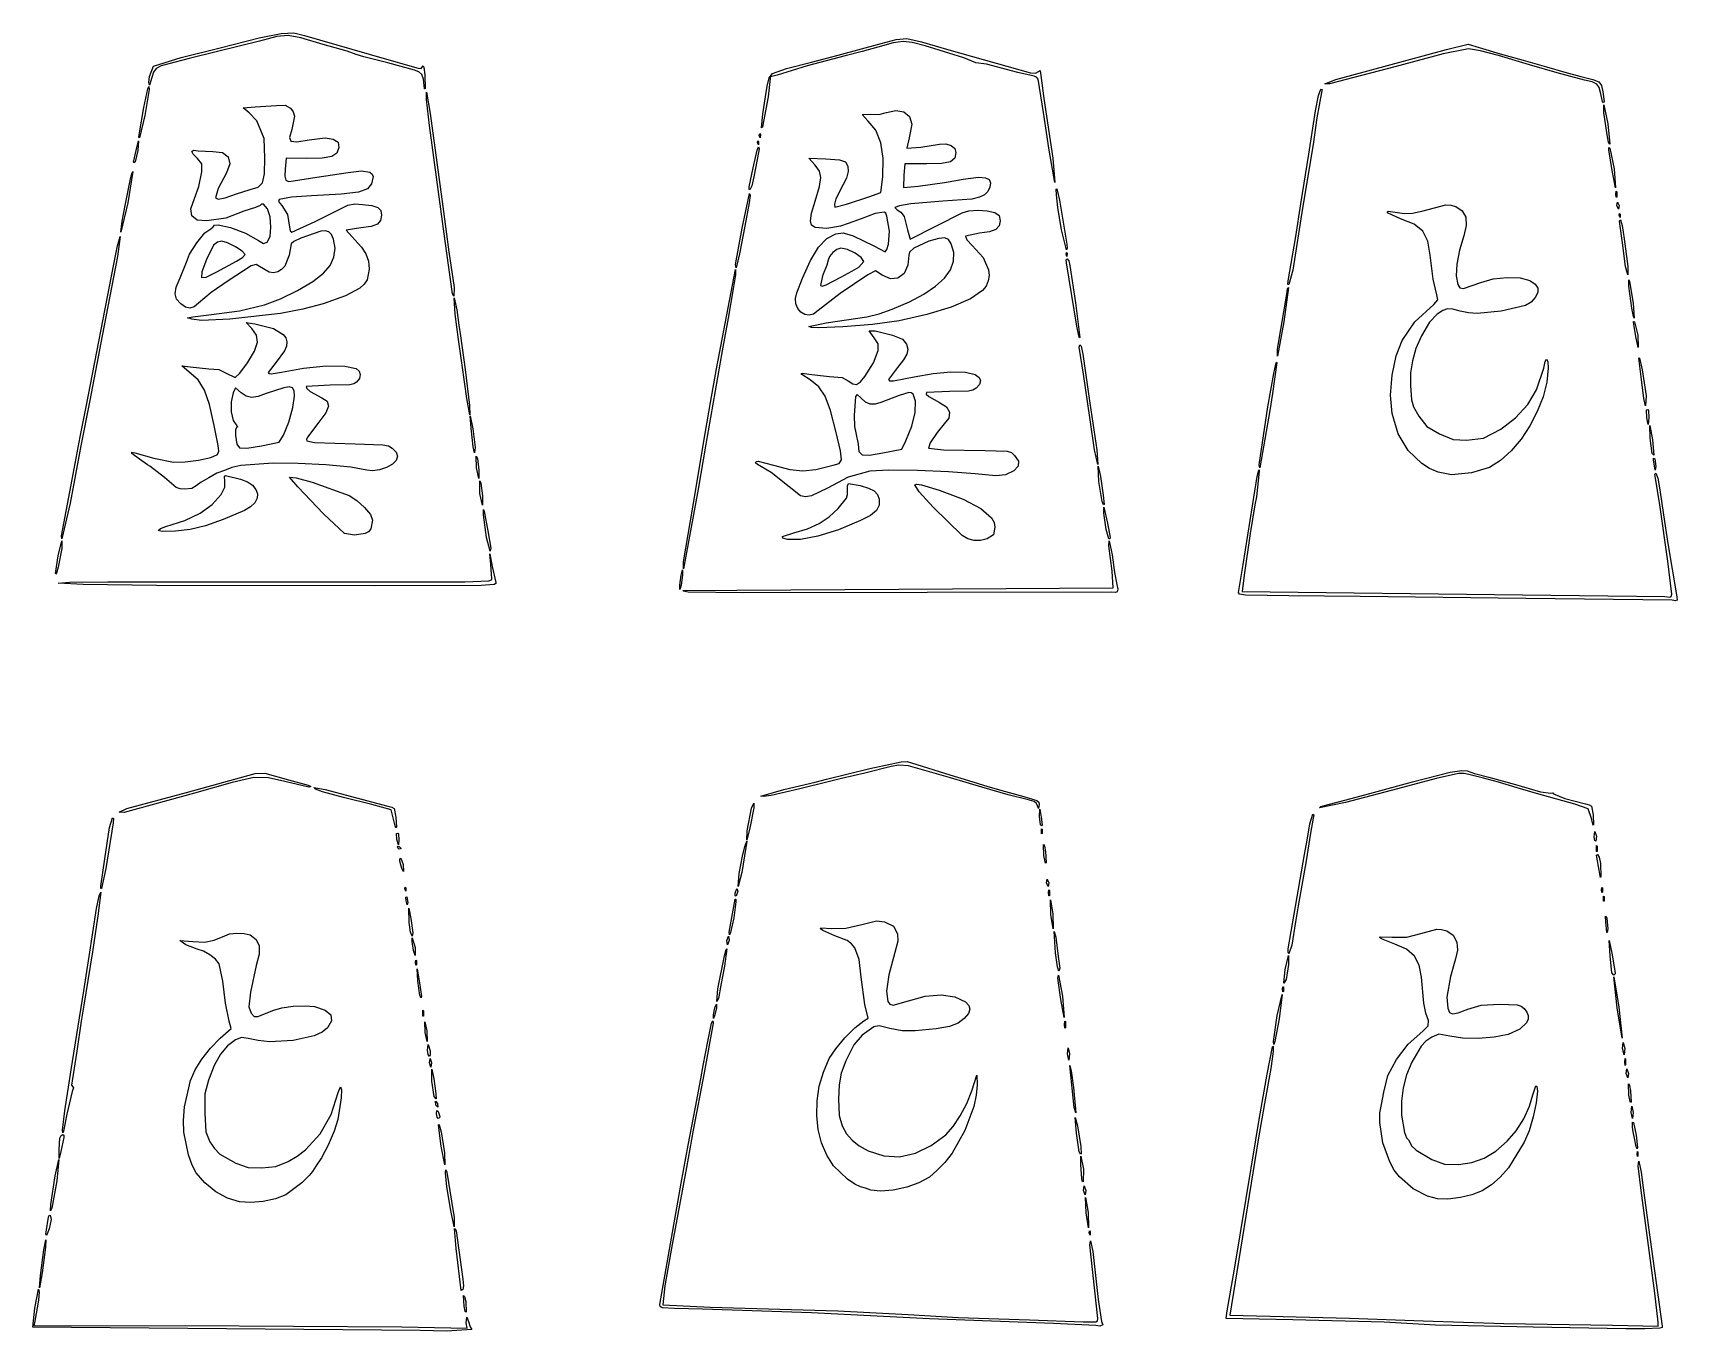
# Model space of a CAD drawing. Extents: x 42 to 612, y 45 to 848.
# Drawn here: x 41.6 to 287, y 45.3 to 239 of the extents above; entities that cross this region are included whole.
import ezdxf

# ---------------------------------------------------------------- set-up
doc = ezdxf.new("R2010")
doc.units = 0
doc.layers.get('0').update_dxf_attribs({"linetype": 'CONTINUOUS'})

msp = doc.modelspace()

# ---------------------------------------------------------------- linework, layer by layer
at = {"color": 7}
for points in [[(100.033389, 231.162463), (99.934795, 232.13269), (99.675778, 232.811479), (99.22737, 233.244311), (98.560599, 233.476721), (94.594249, 234.568074), (91.020781, 235.479167), (89.881017, 235.785131), (88.509351, 236.302285), (84.93125, 237.325667), (81.612415, 238.295021), (79.709486, 238.658612), (78.041722, 238.476367), (75.42838, 237.808267), (69.188542, 236.270668), (64.955208, 235.20355), (61.9125, 234.415939), (60.786806, 234.102645), (60.051582, 233.705215), (59.619539, 233.15258), (59.403382, 232.373726), (59.02003, 231.245833), (58.924087, 231.633739), (59.049203, 232.516865), (59.611839, 234.085659), (63.775828, 235.354177), (69.585417, 236.798432), (75.37809, 238.272505), (78.684337, 238.965317), (80.583048, 239.034823), (82.153125, 238.639059), (94.059375, 235.203841), (99.128477, 233.752813), (99.598051, 233.724344), (99.810962, 234.065551), (99.87044, 234.115504), (99.950111, 233.891138), (100.128364, 232.787111), (100.194369, 230.670444), (100.089293, 230.670338), (100.033389, 231.162463)], [(275.885143, 228.780843), (275.570236, 230.124794), (275.375, 230.896689), (275.00707, 231.390428), (274.322249, 231.718564), (273.176391, 231.993678), (269.08125, 233.089873), (264.980208, 234.290447), (260.35, 235.648235), (257.664479, 236.349011), (255.852083, 236.645212), (252.112314, 235.920148), (244.871875, 233.960644), (235.148438, 231.406197), (234.420833, 231.454669), (236.074479, 232.093532), (246.194792, 234.815459), (252.588974, 236.5316), (255.808157, 237.352443), (257.483766, 236.840474), (260.614583, 235.932477), (264.054167, 234.959393), (267.49375, 233.969798), (270.271875, 233.171709), (272.653125, 232.530227), (274.408159, 232.086468), (275.320046, 231.706738), (275.71364, 231.16069), (275.913771, 230.217954), (276.09374, 228.791876), (276.038072, 228.612726), (275.885143, 228.780843)], [(57.520742, 224.102083), (58.208825, 227.905125), (58.786702, 230.680551), (58.946002, 231.017339), (58.992016, 230.562335), (58.335648, 226.688068), (57.539184, 223.360694), (57.451014, 223.502299), (57.520742, 224.102083)], [(65.352083, 196.302365), (64.690625, 196.495723), (65.484375, 196.661008), (68.2625, 196.987292), (72.484676, 197.562946), (76.216634, 198.442818), (78.585512, 199.361795), (81.107844, 200.596765), (83.385665, 201.934445), (85.021018, 203.161556), (85.969906, 204.302228), (86.546402, 205.577228), (86.731356, 206.92073), (86.505624, 208.26685), (86.195453, 208.936749), (85.784828, 209.346244), (85.258325, 209.504677), (84.600521, 209.421413), (81.597513, 208.384378), (80.566043, 207.891777), (80.16875, 207.551814), (79.886106, 205.876869), (79.218986, 204.230684), (78.734796, 203.69821), (78.172059, 203.367852), (77.547176, 203.245799), (76.876558, 203.338351), (75.463728, 204.192188), (74.953093, 204.465396), (74.203555, 204.286194), (70.776042, 202.005115), (68.248406, 200.281593), (66.328134, 198.711423), (65.683564, 198.15265), (65.044696, 197.944819), (64.390212, 198.086848), (63.6988, 198.57765), (63.065808, 199.306762), (62.843929, 200.068868), (63.028997, 201.062669), (63.616848, 202.486895), (64.558333, 204.802925), (65.019566, 206.02157), (66.090271, 207.695932), (67.300951, 209.176699), (68.182112, 209.814583), (68.527083, 210.079167), (68.733606, 210.317477), (69.295581, 210.36325), (71.140352, 209.981006), (73.3703, 209.139922), (75.294334, 208.047484), (76.056916, 207.605365), (76.616838, 207.812084), (77.01548, 208.643458), (77.159866, 210.05837), (77.045256, 211.58798), (76.66691, 212.763391), (76.029391, 213.473083), (75.766335, 213.479433), (75.538542, 213.254167), (74.868545, 212.989583), (73.098223, 212.421708), (70.44227, 211.401237), (67.593242, 210.98084), (66.168278, 211.089081), (65.37111, 211.708021), (65.224607, 212.796279), (65.751633, 214.3125), (66.4141, 216.132092), (66.846937, 218.321176), (66.842862, 219.473859), (66.172958, 220.28314), (65.545285, 220.929332), (65.358454, 221.347586), (65.611105, 221.525544), (66.301874, 221.450879), (68.484687, 221.343432), (69.9204, 221.193148), (70.789866, 220.529864), (71.015847, 219.474759), (70.521105, 218.148958), (69.278653, 215.811576), (68.897564, 214.418122), (69.263808, 214.223917), (70.339744, 214.434526), (72.009275, 215.003512), (74.068157, 215.64346), (75.267476, 216.021497), (75.90804, 216.669964), (76.176479, 217.993833), (76.259428, 220.398049), (76.128753, 223.255443), (75.048531, 225.928873), (73.888158, 227.119497), (73.028262, 227.833873), (74.810924, 228.008101), (78.006369, 228.205956), (79.285986, 228.256597), (80.056889, 227.787174), (80.489356, 227.244778), (80.664532, 226.606074), (80.271562, 224.617968), (79.945995, 223.432979), (80.12136, 222.866664), (81.0163, 222.787078), (82.849447, 223.062297), (85.259153, 223.386835), (86.461891, 223.161701), (87.183087, 222.708232), (87.263573, 221.927552), (86.98683, 221.097158), (86.227878, 220.591168), (84.80021, 220.345397), (82.517313, 220.295788), (79.441934, 220.325844), (79.295588, 218.711912), (79.245378, 217.628338), (79.388081, 217.042206), (79.79247, 216.856548), (80.527321, 216.974314), (84.005195, 217.487791), (88.681018, 218.200579), (90.662585, 218.448202), (91.910098, 218.240848), (92.254874, 217.96838), (92.411688, 217.584338), (92.155494, 216.484544), (91.545061, 215.739848), (90.228124, 215.272276), (87.638858, 214.970413), (83.211445, 214.722763), (80.201622, 214.500222), (78.36209, 214.157798), (78.284644, 213.886441), (78.788858, 213.270544), (79.636176, 211.916486), (79.904153, 210.046226), (80.001726, 209.490919), (80.265558, 209.285549), (83.771288, 210.909059), (88.638996, 213.316132), (89.652306, 213.516951), (90.79538, 213.436729), (92.229361, 213.25967), (93.105375, 212.97773), (93.543168, 212.523784), (93.662487, 211.830788), (93.528309, 211.012881), (93.045605, 210.473158), (92.094132, 210.138301), (90.553633, 209.934969), (88.37082, 209.567515), (89.66077, 208.152418), (90.669229, 207.065589), (91.333434, 206.035407), (91.698715, 204.96956), (91.810403, 203.77576), (91.498163, 202.194557), (91.06372, 201.531987), (90.404495, 200.925298), (88.293993, 199.791426), (84.931237, 198.616358), (81.910854, 197.809485), (78.589172, 197.159086), (71.040612, 196.327607), (66.78776, 196.100435), (65.352083, 196.302471)], [(104.241052, 200.091146), (103.168895, 207.9625), (100.805126, 225.230187), (100.368005, 229.081277), (100.37454, 230.16374), (100.926606, 226.98874), (102.797491, 213.121875), (103.717468, 206.375), (104.481625, 201.017188), (104.474296, 199.760417), (104.24105, 200.091146)], [(276.541733, 223.8375), (276.058021, 227.146697), (276.065694, 228.304566), (276.642063, 225.437091), (276.942365, 222.42608), (276.781128, 222.713471), (276.541759, 223.8375)], [(157.427083, 195.228448), (160.006771, 195.772802), (166.089616, 196.642884), (167.904988, 197.119743), (169.8625, 197.824222), (172.430427, 198.910945), (174.590295, 200.046722), (176.33669, 201.225573), (177.664197, 202.441519), (178.5674, 203.68858), (179.040885, 204.960776), (179.079237, 206.252128), (178.677038, 207.556656), (178.275083, 208.193534), (177.725126, 208.456874), (176.820632, 208.372075), (175.35507, 207.964458), (173.112586, 206.890329), (172.472242, 206.31195), (172.368377, 205.858242), (172.215199, 204.386841), (171.635417, 203.119329), (170.734307, 202.416516), (169.608016, 202.31645), (168.352687, 202.857259), (167.354194, 203.534857), (166.249279, 202.904408), (162.087716, 200.131336), (158.79653, 197.577604), (158.146623, 197.073838), (157.470083, 196.894503), (156.816893, 196.997161), (156.237027, 197.339268), (155.780465, 197.878356), (155.497189, 198.571935), (155.437173, 199.377485), (155.650401, 200.252542), (156.501079, 202.40625), (157.66447, 205.075393), (158.849751, 207.038099), (160.097351, 208.348792), (161.447697, 209.061844), (162.53854, 209.199586), (164.035277, 208.758631), (167.124324, 207.265826), (168.794343, 206.375), (169.068292, 206.704221), (169.307312, 207.507073), (169.444273, 209.424852), (169.075391, 211.704343), (168.900782, 212.121882), (168.669338, 212.292486), (167.351424, 212.103203), (165.232292, 211.283259), (163.317746, 210.580817), (162.16, 210.201034), (160.121624, 209.832205), (158.367415, 209.97799), (157.831353, 210.337215), (157.651593, 210.990048), (157.827758, 212.121485), (158.359478, 213.916551), (159.013694, 216.09013), (159.231796, 217.469932), (159.0138, 218.418304), (158.359724, 219.297462), (157.44027, 220.315181), (159.989152, 220.239034), (162.021528, 220.090444), (162.91828, 219.782628), (163.257918, 219.161783), (163.295237, 218.330859), (163.038361, 217.356664), (162.495423, 216.306003), (161.475412, 214.262864), (161.245553, 213.451308), (161.286965, 213.010274), (163.065733, 213.469776), (166.392389, 214.579941), (168.187367, 215.194991), (168.490929, 217.557032), (168.531418, 220.288723), (168.162444, 222.646372), (167.408077, 224.538963), (166.29239, 225.875347), (165.364605, 226.83888), (166.637351, 226.887114), (167.87245, 226.85502), (169.019821, 227.156089), (170.431529, 227.467451), (171.612041, 227.244698), (172.447307, 226.540351), (172.823272, 225.406823), (172.377298, 223.380485), (172.0508, 221.825608), (174.151428, 221.976553), (176.946055, 222.436584), (177.885024, 222.45537), (178.66233, 222.226558), (179.191864, 221.793752), (179.387513, 221.200557), (179.214037, 220.326241), (178.561214, 219.799138), (177.230458, 219.540561), (175.023174, 219.471849), (171.773839, 219.471849), (171.601143, 217.784892), (171.545171, 215.981201), (173.738765, 216.170986), (177.667722, 216.696105), (180.4441, 217.201115), (182.746674, 217.478001), (183.781692, 217.39053), (184.358743, 217.156744), (184.538694, 216.653639), (184.454625, 216.018216), (184.146748, 215.38102), (183.655274, 214.872623), (182.899976, 214.494533), (181.75709, 214.232411), (177.403138, 213.917848), (172.635079, 213.522851), (170.979081, 213.244748), (170.247971, 212.971089), (170.628752, 212.601413), (171.180567, 212.256238), (171.635359, 211.624042), (172.170037, 209.658691), (172.557223, 208.227057), (180.313555, 212.168925), (181.30987, 212.4592), (182.659994, 212.56371), (184.054448, 212.480102), (185.183746, 212.205993), (185.849728, 211.764827), (186.002097, 210.979173), (185.854097, 210.221036), (185.347867, 209.698087), (184.390072, 209.355108), (182.887371, 209.13688), (180.79234, 208.674705), (181.023091, 208.16279), (181.817902, 207.320409), (183.419803, 205.497298), (184.225324, 203.689691), (184.321641, 202.82617), (184.209499, 202.007867), (183.885779, 201.248619), (183.34736, 200.562184), (181.533483, 199.338433), (178.665936, 198.113624), (175.032472, 196.991658), (170.920847, 196.076358), (166.913523, 195.521077), (162.486038, 195.141691), (158.902519, 195.017681), (157.822289, 195.076233), (157.427097, 195.228422)], [(150.039639, 223.727248), (150.092653, 224.001912), (150.19949, 223.887109), (150.178614, 223.379982), (150.039649, 223.727248)], [(56.632044, 219.749688), (57.028998, 221.45625), (57.414742, 222.911458), (57.289401, 221.476517), (56.892449, 219.769955), (56.70133, 219.647161), (56.632044, 219.749582)], [(148.542057, 216.071715), (149.124313, 218.915985), (149.707767, 221.540493), (149.919261, 222.017061), (150.009228, 221.720833), (149.773468, 220.397917), (149.22187, 217.553646), (148.924439, 216.1989), (148.64362, 215.635417), (148.50283, 215.763581), (148.542057, 216.071715)], [(149.775056, 222.668915), (149.82807, 222.943579), (149.934906, 222.828776), (149.914031, 222.321649), (149.775066, 222.668915)], [(277.306828, 218.479688), (276.833118, 221.588542), (276.795415, 221.921414), (276.963611, 221.853125), (277.604564, 218.76295), (277.816151, 215.9), (277.306828, 218.479688)], [(54.931627, 210.939063), (55.387629, 213.254167), (56.138784, 217.004133), (56.412926, 218.069636), (56.559151, 218.334008), (55.806909, 213.647311), (54.774063, 209.285417), (54.931627, 210.939063)], [(146.473365, 204.456771), (147.484089, 209.901975), (148.570619, 215.06135), (148.655053, 214.763747), (148.546894, 213.67877), (147.900014, 210.211458), (147.095972, 206.044271), (146.567636, 203.99375), (146.473365, 204.456771)], [(195.150311, 209.616146), (194.596631, 212.989583), (194.366459, 214.841667), (194.321417, 215.704208), (194.431097, 215.773979), (194.821029, 214.047917), (195.938256, 207.499479), (195.998097, 206.890303), (195.880207, 206.639583), (195.150311, 209.616146)], [(277.864067, 214.973747), (277.906797, 215.396842), (277.995856, 215.299449), (277.986067, 214.505699), (277.895897, 214.508874), (277.864094, 214.9738)], [(278.000434, 213.253902), (278.101848, 213.783069), (278.341667, 213.253902), (278.240225, 212.724735), (278.000434, 213.253902)], [(251.354167, 173.49179), (250.06853, 174.044504), (248.889724, 174.770124), (246.882917, 176.701556), (245.394403, 179.209091), (244.484829, 182.215684), (244.255078, 184.9746), (244.464255, 187.970134), (245.059816, 190.820622), (245.989226, 193.144378), (247.851332, 195.923879), (250.674603, 198.519256), (251.280242, 199.174947), (251.147982, 199.920384), (250.592796, 202.265809), (250.155514, 205.845833), (249.801827, 207.965066), (249.054988, 209.444008), (247.753267, 210.48128), (245.734935, 211.275533), (243.898841, 212.120162), (243.728666, 212.347995), (243.900256, 212.41975), (246.331401, 212.075554), (247.511036, 212.117384), (249.109526, 212.473302), (252.46793, 213.351824), (253.240865, 213.343093), (253.958508, 213.107588), (254.944869, 212.475868), (255.471409, 211.547445), (255.541177, 210.311259), (255.157227, 208.756224), (254.514223, 206.587328), (254.137517, 204.531754), (254.048657, 202.766374), (254.269195, 201.468064), (254.578519, 200.998587), (255.136891, 200.880504), (257.704167, 201.757968), (259.570715, 202.305497), (261.659457, 202.550951), (263.604145, 202.478614), (265.038522, 202.072743), (265.844681, 201.524738), (266.23227, 200.957683), (266.219834, 200.311676), (265.82587, 199.526816), (265.225768, 198.822257), (264.360544, 198.32365), (260.746875, 197.513019), (257.180157, 197.13665), (255.860915, 197.229121), (254.637363, 197.508521), (253.524279, 197.805569), (252.744967, 197.849596), (252.05777, 197.608031), (251.221028, 197.048358), (250.044858, 195.865856), (248.849835, 193.807212), (248.033106, 191.939624), (247.495774, 190.110507), (247.228558, 188.277685), (247.222182, 186.398879), (247.345557, 184.257077), (247.683364, 183.19959), (248.439898, 181.806718), (249.658143, 180.281051), (251.548752, 179.189697), (253.591243, 178.36986), (255.583166, 178.255004), (258.096708, 178.536203), (260.691749, 179.907512), (262.910188, 181.60193), (264.702795, 183.574425), (266.020394, 185.780045), (267.10291, 188.981821), (267.318784, 190.000281), (267.531165, 190.342441), (267.692164, 190.007399), (267.753812, 188.994256), (267.554633, 186.917145), (267.001442, 184.738248), (266.14324, 182.54046), (265.029, 180.406622), (263.707658, 178.419601), (262.228214, 176.662212), (260.639637, 175.217349), (258.990899, 174.167826), (256.33652, 173.389211), (253.338544, 173.063641), (251.354169, 173.49179)], [(278.362542, 211.820998), (278.415565, 212.095662), (278.522404, 211.980859), (278.501501, 211.473732), (278.362516, 211.820998)], [(279.291944, 204.192188), (278.849746, 207.689185), (278.435911, 210.533456), (278.4035, 210.96007), (278.53849, 211.1375), (278.814212, 210.301999), (279.120177, 208.293229), (279.652307, 204.192188), (279.664478, 202.935417), (279.291997, 204.192188)], [(45.877628, 163.975574), (47.495632, 172.376095), (48.702, 178.726095), (49.593632, 183.224011), (53.695579, 204.52297), (54.249976, 207.25593), (54.678696, 208.669969), (54.244147, 205.666181), (51.973186, 193.807345), (50.109943, 184.150053), (48.810108, 177.403178), (47.180275, 168.870365), (45.954175, 163.512553), (45.877628, 163.975574)], [(69.05625, 203.371397), (72.032813, 204.976545), (72.920408, 205.530265), (73.289583, 205.945899), (72.857762, 206.455036), (71.848263, 207.126681), (70.690028, 207.712098), (69.812003, 207.9625), (69.179212, 207.811582), (68.60834, 207.33213), (67.518224, 205.22782), (66.856337, 203.354623), (66.810972, 202.518671), (67.503741, 202.573202), (69.05625, 203.371397)], [(162.189583, 202.598814), (163.853942, 203.463869), (164.879639, 204.075215), (165.629167, 204.910716), (165.246664, 205.488831), (164.323707, 206.144442), (163.197117, 206.681546), (162.203717, 206.90414), (161.618644, 206.718588), (161.00974, 206.260383), (160.53127, 205.677294), (160.3375, 205.117012), (160.108082, 204.377369), (159.444595, 202.800347), (159.161125, 201.324819), (159.430556, 201.248513), (160.00794, 201.428191), (162.189583, 202.598814)], [(195.812556, 206.000165), (195.86557, 206.274829), (195.972406, 206.160026), (195.951531, 205.652899), (195.812566, 206.000165)], [(138.732411, 160.072123), (140.112168, 168.274206), (141.961788, 179.254415), (142.751072, 183.858561), (143.665715, 188.885645), (146.499839, 203.72115), (146.474598, 202.934623), (146.14893, 200.817956), (145.394217, 196.452331), (144.498131, 191.55754), (142.071963, 177.666915), (140.904233, 170.92004), (138.732107, 159.03112), (138.732371, 160.072123)], [(197.42536, 195.2625), (195.876455, 204.721354), (195.854045, 205.141804), (195.999785, 205.316667), (196.224872, 205.025202), (196.393245, 204.324479), (197.229865, 198.742882), (197.85671, 193.583507), (197.79737, 193.539666), (197.696265, 193.841608), (197.425368, 195.2625)], [(280.239047, 197.960059), (279.819656, 201.215625), (279.780603, 202.189953), (279.917657, 201.90968), (280.442141, 198.706237), (280.612824, 196.458046), (280.484474, 196.705326), (280.239047, 197.960059)], [(106.387744, 184.480729), (105.699438, 189.441667), (105.158601, 193.278125), (104.659573, 197.048438), (104.52046, 199.495833), (104.904506, 197.709896), (105.199474, 195.394792), (105.440342, 193.807292), (106.117319, 188.780208), (106.80442, 183.424618), (106.833966, 182.033333), (106.387744, 184.480729)], [(227.36156, 191.822917), (228.816961, 200.355729), (228.864583, 200.862856), (229.007728, 201.028379), (228.331329, 195.91737), (227.363123, 190.771515), (227.361536, 191.822917)], [(61.263297, 172.653219), (59.080485, 174.360417), (58.7375, 174.564384), (57.546875, 175.41875), (56.397647, 176.258934), (56.372908, 176.450784), (56.81926, 176.355851), (59.664171, 175.538686), (62.619279, 174.988061), (64.332657, 175.000497), (66.363461, 175.256111), (68.165035, 175.660764), (69.190735, 176.120266), (69.401473, 176.60702), (69.277092, 177.462021), (68.659468, 180.445886), (67.991733, 183.561302), (67.241499, 185.728345), (66.271674, 187.24028), (64.945154, 188.390292), (63.843352, 189.344115), (65.118716, 189.192773), (67.894838, 188.919009), (69.381362, 188.779759), (70.486275, 188.251095), (71.829165, 187.589636), (72.521635, 188.232865), (73.669499, 189.779354), (74.721868, 191.533224), (75.161921, 192.853178), (75.011812, 193.921777), (74.293709, 194.921584), (73.445764, 195.796456), (74.75673, 195.628789), (77.519363, 194.898777), (78.982496, 194.043829), (79.372074, 193.526913), (79.534075, 192.945068), (79.468813, 192.294245), (79.176605, 191.570478), (77.912598, 189.888125), (76.729156, 188.36677), (76.84888, 188.192225), (77.213783, 188.137139), (78.713531, 188.38582), (82.035195, 188.999495), (85.377163, 189.318609), (88.181976, 189.31464), (89.892177, 188.958961), (90.317735, 188.556926), (90.470442, 188.027627), (90.348022, 187.453984), (89.948197, 186.918997), (89.550774, 186.664256), (88.911488, 186.521751), (85.987599, 186.46902), (82.422738, 186.274842), (82.522084, 185.968931), (83.012804, 185.533321), (84.732802, 184.590664), (85.546943, 184.055517), (85.754715, 183.322542), (85.346402, 182.306939), (84.312281, 180.923935), (82.596196, 178.684238), (82.45842, 178.361922), (82.534278, 178.168141), (83.668563, 177.924037), (89.736512, 177.695066), (93.859313, 177.573623), (94.677704, 177.389896), (95.236226, 177.058294), (95.82417, 176.461103), (96.033812, 175.841025), (95.864032, 175.232616), (95.313709, 174.670403), (94.387522, 174.159122), (93.350228, 173.823127), (92.331863, 173.691973), (91.462455, 173.795214), (89.068796, 174.222066), (85.359552, 174.574359), (81.202265, 174.789491), (77.464491, 174.804837), (72.664503, 174.483871), (71.300142, 174.184072), (70.246864, 173.73518), (69.104732, 173.303697), (67.889133, 172.640599), (66.757169, 171.97914), (66.013531, 171.449974), (65.368667, 171.042833), (64.318877, 170.933401), (63.606857, 170.985445), (63.007071, 171.206795), (61.263287, 172.653193)], [(280.874496, 193.476562), (280.541677, 195.527083), (280.493549, 195.964149), (280.665634, 195.923958), (281.119501, 193.905955), (281.184694, 192.0875), (280.874496, 193.476562)], [(200.048027, 176.807813), (199.35752, 181.636458), (198.418836, 188.11031), (197.751671, 192.126923), (197.872435, 192.462176), (198.062281, 192.26067), (198.317456, 191.083671), (199.378237, 183.753125), (200.389239, 176.807813), (200.547952, 174.625), (200.048027, 176.807813)], [(224.63125, 174.57211), (225.929735, 183.220545), (226.8293, 188.187965), (227.130629, 189.603433), (227.217801, 189.890479), (227.252596, 189.838542), (226.614117, 185.208333), (226.205804, 182.694792), (224.734096, 174.117873), (224.63125, 174.57211)], [(282.036599, 184.480729), (281.644937, 187.721875), (281.286347, 190.5), (281.336036, 190.598028), (281.447769, 190.270553), (281.781911, 188.732425), (282.364603, 184.877604), (282.266046, 183.35625), (282.036599, 184.480729)], [(75.736852, 177.428525), (78.386583, 177.97563), (79.042641, 178.998139), (79.804972, 180.948383), (80.434923, 183.119871), (80.693855, 184.80614), (80.620957, 185.62447), (80.368831, 186.075188), (79.87185, 186.209543), (79.064395, 186.078813), (76.464573, 185.195554), (75.225513, 184.762749), (74.275217, 184.6385), (73.483137, 184.827677), (72.718718, 185.335095), (71.846728, 186.068838), (71.521751, 185.307843), (71.220568, 183.99416), (71.233691, 182.497995), (71.522743, 181.177089), (72.04936, 180.389133), (72.217235, 180.236098), (72.065314, 180.185298), (71.873279, 179.863671), (71.887752, 178.924479), (72.041491, 177.657046), (72.457895, 177.092636), (73.55151, 177.070147), (75.736873, 177.428499)], [(171.914172, 178.129353), (172.787135, 180.327856), (173.284856, 182.395813), (173.367078, 184.073165), (172.993539, 185.09996), (172.716428, 185.316574), (172.375092, 185.369306), (170.903612, 184.9365), (168.185349, 183.873616), (167.338798, 183.602551), (166.59507, 183.619749), (165.896195, 183.938624), (165.184193, 184.572698), (164.631907, 185.061384), (164.370213, 184.760235), (164.180837, 181.941153), (164.266856, 180.27732), (164.458375, 179.360698), (164.785741, 177.66665), (164.9081, 176.566592), (165.37124, 176.04695), (166.457942, 176.005278), (168.45099, 176.339182), (171.317698, 176.889304)], [(107.352187, 177.249217), (107.028136, 180.027342), (106.904605, 181.901042), (107.297741, 179.916667), (107.621792, 177.138542), (107.552707, 176.344792)], [(282.491445, 181.597485), (282.42559, 182.76607), (282.620482, 182.849679), (282.75116, 182.667063), (282.790635, 181.596983), (282.706657, 180.578257)], [(283.26297, 176.240784), (282.976373, 178.553189), (282.925414, 180.445833), (283.355309, 178.291966), (283.525516, 176.016497), (283.26297, 176.240784)], [(107.816041, 174.111946), (107.790059, 175.875818), (107.965986, 175.52887), (108.188625, 173.764972), (108.198838, 172.508201), (107.816047, 174.111946)], [(201.214834, 169.071343), (200.702474, 172.098256), (200.584435, 174.360364), (200.947904, 172.83901), (201.369306, 170.022282), (201.510199, 168.667509), (201.410305, 168.608084), (201.214834, 169.071343)], [(283.655429, 174.095807), (283.499139, 175.254867), (283.494906, 175.562366), (283.670933, 175.48696), (283.827249, 174.327899), (283.727739, 173.758463), (283.655429, 174.095807)], [(60.325, 164.785437), (60.655316, 165.078172), (61.449479, 165.368843), (64.295025, 166.262367), (66.599221, 167.346339), (68.39263, 168.638511), (69.705818, 170.156584), (70.254799, 171.221823), (70.287417, 172.177472), (70.20555, 172.75519), (70.386435, 172.970799), (72.598719, 172.433483), (73.639204, 172.032189), (74.4128, 171.51313), (74.915197, 170.909298), (75.142077, 170.253686), (75.089131, 169.57929), (74.752047, 168.919022), (74.126508, 168.305903), (73.208205, 167.772927), (70.025517, 166.412519), (67.409441, 165.488885), (65.119229, 164.929317), (62.914138, 164.660977), (60.935201, 164.600599), (60.325, 164.785437)], [(108.354463, 170.280145), (108.323639, 172.176308), (108.498534, 171.824782), (108.715683, 169.928593), (108.727192, 168.53953), (108.354463, 170.280145)], [(286.258185, 154.358102), (264.4521, 154.63864), (239.713558, 154.896026), (229.046249, 155.012364), (222.581187, 155.109968), (221.673952, 155.253002), (221.563409, 155.508854), (222.250537, 159.676042), (224.343399, 172.806836), (224.55818, 173.762696), (224.608631, 173.836727), (224.618526, 173.628182), (224.213857, 169.768785), (223.98359, 168.57816), (223.314186, 164.30625), (222.413938, 158.088542), (222.082074, 155.667975), (263.922925, 155.174103), (285.155738, 154.897032), (285.924776, 154.8189), (286.129325, 154.937804), (286.223067, 155.264697), (285.62659, 160.192111), (284.4307, 168.597792), (283.7331, 172.897271), (283.698175, 173.18318), (283.832292, 173.302083), (284.107406, 172.583157), (284.411465, 170.854688), (284.964947, 167.084375), (285.615134, 162.851042), (286.948925, 154.847396), (287.004831, 154.388661), (286.752049, 154.252083), (286.258177, 154.358102)], [(154.252083, 163.429712), (153.566672, 163.62762), (153.487647, 163.851537), (155.204374, 164.436134), (157.229834, 165.029647), (158.948906, 165.801119), (160.44287, 166.795238), (161.79301, 168.056613), (163.03979, 169.585746), (163.207338, 170.120072), (163.204692, 170.756659), (163.182149, 171.455636), (163.36881, 171.761838), (165.099984, 171.47122), (166.335781, 171.096966), (167.159368, 170.673448), (167.65342, 170.140709), (167.900612, 169.438717), (167.908602, 168.524211), (167.503025, 167.745807), (166.60889, 167.016456), (165.1512, 166.249191), (161.850806, 164.885846), (158.783237, 163.922445), (156.174866, 163.417541), (154.252073, 163.429712)], [(109.329998, 163.710938), (108.894121, 167.084375), (108.853631, 167.92276), (108.993689, 167.628041), (109.530946, 164.703125), (109.9684, 162.123438), (109.865692, 161.660417), (109.329998, 163.710938)], [(45.008591, 158.352331), (45.384368, 160.980834), (45.9461, 163.230004), (45.93422, 162.056498), (45.398653, 159.297105), (45.136385, 158.401597), (45.049546, 158.246657), (45.008588, 158.352331)], [(139.435417, 155.58807), (138.71112, 155.731342), (138.641667, 155.834265), (170.881791, 155.989311), (202.866509, 156.21164), (202.687595, 158.676023), (202.192067, 162.50195), (202.23258, 163.232042), (202.679356, 161.115375), (203.060393, 158.485417), (203.414447, 156.699479), (203.527173, 156.012647), (203.445353, 155.629266), (203.129108, 155.497742), (202.538542, 155.56648), (147.6375, 155.482158), (139.435417, 155.58807)], [(138.170177, 156.633333), (138.377083, 158.088542), (138.579058, 158.882292), (138.58398, 158.088542), (138.377073, 156.633333), (138.165237, 155.971875), (138.170158, 156.633333)], [(191.558333, 123.683421), (191.422179, 124.019998), (191.06688, 124.320379), (190.017826, 124.618776), (187.156161, 125.31508), (183.223958, 126.472103), (178.59375, 127.867436), (172.304313, 129.641388), (170.881815, 129.75672), (169.691852, 129.528517), (165.761458, 128.562814), (162.321875, 127.763535), (160.3375, 127.279982), (156.104167, 126.211753), (151.79512, 125.22073), (150.668352, 125.063409), (150.283333, 125.141964), (153.698694, 126.121477), (158.353125, 127.18833), (160.072917, 127.655346), (166.535465, 129.257372), (171.183588, 130.2453), (172.106495, 130.275568), (172.753173, 130.084169), (178.461458, 128.326938), (181.239583, 127.473234), (184.15, 126.569417), (186.795833, 125.807973), (189.507812, 125.086771), (191.435805, 124.493152), (191.750095, 124.231665), (191.822917, 123.895062), (191.690625, 123.29586), (191.558333, 123.683421)], [(54.504167, 122.727244), (55.628646, 123.259585), (64.558333, 125.680258), (74.788109, 128.501749), (76.262518, 128.557761), (79.755984, 127.555334), (82.687062, 126.735814), (83.100571, 126.536318), (82.830117, 126.470833), (79.210694, 127.314378), (76.774342, 127.873919), (74.61118, 127.884238), (71.38234, 127.170656), (65.748958, 125.558497), (55.231771, 122.668083), (54.504167, 122.72727)], [(95.68425, 120.67839), (95.347293, 122.067505), (95.117603, 123.08803), (92.207186, 123.855348), (87.973852, 124.904156), (84.864213, 125.768179), (83.795828, 126.178204), (83.546058, 126.405852), (85.26585, 126.104624), (94.588436, 123.642385), (95.199277, 123.484746), (95.531241, 123.254796), (95.802873, 121.964027), (95.881248, 120.514851), (95.814803, 120.369383), (95.68425, 120.67839)], [(148.226343, 119.922449), (148.880348, 123.313402), (149.229995, 124.089636), (149.235313, 123.362032), (148.682485, 120.583907), (148.167323, 118.533386), (148.226357, 119.922449)], [(191.999201, 120.826504), (191.855929, 122.083274), (191.889044, 123.163648), (192.086849, 121.973022), (192.227941, 120.820974), (192.162073, 120.708764), (191.999201, 120.826504)], [(228.98054, 102.327604), (231.408952, 116.416667), (231.777265, 118.533333), (232.19429, 120.983984), (232.637867, 122.412495), (232.790857, 122.344259), (232.71031, 121.813955), (232.298354, 119.591667), (231.663094, 115.490625), (230.435116, 108.74375), (230.05655, 106.3625), (229.530084, 102.895294), (229.084238, 101.6), (228.943739, 101.810106), (228.98054, 102.327604)], [(95.961496, 118.6307), (95.898581, 119.534702), (96.083821, 119.614103), (96.215578, 119.463555), (96.258864, 118.623662), (96.169581, 117.871875)], [(147.024021, 113.572502), (147.510905, 116.152189), (147.898652, 117.607398), (148.162846, 118.401147), (148.045337, 117.475106), (147.408299, 113.701221), (146.856977, 111.654273), (147.024021, 113.572502)], [(192.129275, 119.856303), (192.168478, 120.226296), (192.262728, 120.187032), (192.262728, 119.525574), (192.168478, 119.48631), (192.129275, 119.856303)], [(192.513064, 116.240507), (192.442703, 117.918389), (192.600112, 117.656107), (192.753197, 116.85053), (192.824851, 115.190958), (192.767096, 115.120923), (192.689059, 115.295442), (192.513064, 116.240507)], [(274.6375, 119.04689), (274.738941, 119.85625), (274.966906, 119.16709), (274.866603, 118.379108), (274.70481, 118.51685), (274.6375, 119.04689)], [(96.04375, 117.49061), (96.121471, 117.64047), (96.308333, 117.607292), (96.572917, 117.327098), (96.308333, 117.210417), (96.04375, 117.49061)], [(96.708373, 114.346196), (96.401803, 115.424479), (96.385055, 115.751478), (96.526138, 115.8875), (96.903291, 114.895313), (96.954327, 113.85767), (96.70837, 114.346196)], [(274.953648, 117.342708), (274.996378, 117.765804), (275.085437, 117.66841), (275.075647, 116.87466), (274.985477, 116.877835), (274.953674, 117.342761)], [(275.352563, 114.079046), (275.006409, 115.997276), (274.973177, 116.293477), (275.119333, 116.416667), (275.350658, 116.008706), (275.556715, 115.05057), (275.642917, 113.078154), (275.587486, 113.003065), (275.51425, 113.166763), (275.352563, 114.079046)], [(46.0375, 75.263243), (46.421043, 78.151593), (47.353289, 84.269792), (49.223065, 96.04375), (50.028554, 101.203125), (51.13024, 108.332085), (51.513086, 110.227719), (51.745621, 110.796731), (51.343235, 107.259781), (50.513313, 101.864583), (49.826958, 97.63125), (49.214257, 93.927083), (48.839731, 91.545833), (48.169195, 87.047917), (47.469843, 82.616146), (47.415074, 81.985591), (47.571649, 81.75625), (47.684449, 81.565406), (47.498955, 81.028646), (46.709565, 77.661347), (46.216202, 75.133015), (46.083511, 74.851498), (46.0375, 75.263243)], [(97.122972, 111.279331), (97.175987, 111.553995), (97.282823, 111.439193), (97.261947, 110.932066), (97.122983, 111.279331)], [(146.452407, 110.624567), (146.705164, 111.322062), (146.84375, 110.920133), (146.592996, 110.207504), (146.447595, 110.264734), (146.45241, 110.624567)], [(192.88125, 112.183333), (192.982683, 112.7125), (193.222496, 112.183333), (193.121063, 111.654167), (192.88125, 112.183333)], [(193.197417, 110.728125), (193.240171, 111.15122), (193.32919, 111.053827), (193.319374, 110.260077), (193.229188, 110.263252), (193.197403, 110.728178)], [(275.737611, 111.125), (275.776822, 111.494993), (275.871067, 111.455729), (275.871067, 110.794271), (275.776822, 110.755007), (275.737611, 111.125)], [(97.335118, 109.479583), (97.29661, 110.044706), (97.433567, 110.105428), (97.5775, 109.237198), (97.470743, 108.88427), (97.335118, 109.479583)], [(97.786256, 106.26053), (97.721899, 108.393415), (98.019301, 106.841766), (98.329578, 104.708854), (98.214741, 104.245833), (97.987432, 104.837653), (97.786256, 106.26053)], [(145.526122, 104.79704), (146.41164, 109.722761), (146.538826, 109.738636), (146.553113, 109.352821), (146.212243, 106.948975), (145.744658, 104.763782), (145.582656, 104.435354), (145.526128, 104.797066)], [(193.541367, 107.436126), (193.477184, 109.631639), (193.836666, 107.554501), (193.907008, 105.304246), (193.541367, 107.436126)], [(276.002194, 109.802083), (276.041406, 110.172077), (276.13565, 110.132812), (276.13565, 109.471354), (276.041406, 109.43209), (276.002194, 109.802083)], [(166.6875, 66.319982), (165.89375, 66.603642), (165.157719, 66.825072), (164.311325, 67.207844), (163.207655, 67.973496), (161.131933, 69.951626), (160.101523, 71.542804), (159.337428, 73.364249), (158.841964, 75.359366), (158.617452, 77.471561), (158.666214, 79.64424), (158.990572, 81.820888), (159.592843, 83.944857), (160.475351, 85.959606), (161.433407, 87.405078), (162.798022, 89.028958), (164.287642, 90.523669), (165.620708, 91.581526), (166.273708, 91.996022), (165.793288, 94.033843), (165.221412, 98.108241), (164.950693, 100.748862), (164.314402, 102.487942), (163.807831, 103.100188), (163.148264, 103.583925), (161.288005, 104.295178), (159.498837, 105.07345), (159.187621, 105.33417), (159.234531, 105.455164), (160.882941, 105.386637), (162.962325, 105.394575), (165.315781, 105.951152), (167.503459, 106.490982), (168.739513, 106.347948), (170.076482, 105.712551), (170.639174, 104.582172), (170.722057, 103.462878), (170.277639, 101.766529), (169.352481, 98.468921), (168.993857, 96.00438), (169.205005, 94.461013), (169.525259, 94.062312), (169.989175, 93.926978), (172.313888, 94.574625), (174.773913, 95.249074), (177.155647, 95.448411), (179.240069, 95.176208), (180.808167, 94.436036), (181.320337, 93.886602), (181.462746, 93.310525), (181.232895, 92.673144), (180.62829, 91.939851), (179.706273, 91.220211), (178.427621, 90.735441), (176.417751, 90.391086), (173.302083, 90.092742), (171.35134, 90.074221), (169.497693, 90.465487), (167.939225, 90.826855), (167.116443, 90.704802), (165.368303, 89.45118), (164.153181, 88.028648), (162.945255, 85.603662), (162.249972, 83.763908), (161.930009, 82.025384), (161.848041, 79.904087), (161.946431, 77.4387), (162.377678, 75.935337), (163.039105, 74.741458), (163.870121, 73.760277), (164.936752, 72.928692), (166.305013, 72.183678), (168.626774, 71.422022), (170.969485, 71.301478), (173.323737, 71.821252), (175.680121, 72.980576), (177.877388, 74.583237), (178.949464, 75.804924), (180.026479, 77.429545), (180.994606, 79.264563), (181.740022, 81.117414), (182.522164, 83.475962), (182.537801, 82.020754), (182.419831, 80.477175), (182.056913, 78.77855), (180.728138, 75.198314), (178.815288, 71.844429), (177.722273, 70.428697), (176.582171, 69.281172), (175.418753, 68.26287), (173.831253, 67.41758), (172.072692, 66.77369), (170.029293, 66.335169), (168.100936, 66.163402), (166.687503, 66.319903)], [(276.513692, 104.775106), (276.34338, 106.362606), (276.306973, 107.214908), (276.508612, 106.900874), (276.678924, 105.313374), (276.588966, 104.769523), (276.513692, 104.775079)], [(72.462136, 64.5677), (70.69573, 65.110095), (68.919257, 66.090086), (67.295792, 67.397947), (65.988398, 68.923958), (65.408839, 70.046321), (64.857111, 71.59072), (64.136468, 74.968576), (64.098088, 76.70882), (64.274107, 78.731057), (65.14637, 82.682292), (65.839996, 84.255134), (66.854477, 85.887851), (68.127179, 87.491808), (69.595471, 88.978396), (71.206984, 90.436726), (70.905883, 91.554935), (70.353634, 94.244874), (69.959299, 97.493852), (69.420975, 100.074677), (68.880442, 100.774394), (68.060776, 101.439715), (67.101342, 101.976449), (66.141505, 102.29043), (64.460697, 102.932839), (63.552229, 103.581041), (65.484375, 103.420095), (67.229109, 103.324422), (68.659375, 103.620914), (70.25349, 104.263825), (70.989002, 104.552962), (72.062245, 104.680041), (73.176109, 104.634004), (74.033488, 104.403895), (74.941531, 103.717646), (75.386078, 102.788059), (75.383961, 101.532081), (74.951984, 99.866609), (74.082521, 95.855261), (73.871812, 93.700812), (74.193411, 92.73323), (74.670777, 92.233512), (75.222542, 92.210758), (77.605168, 93.176487), (78.79947, 93.54021), (80.482318, 93.773175), (82.240821, 93.83948), (83.662083, 93.703219), (85.256203, 93.179609), (86.103582, 92.482988), (86.210915, 91.602295), (85.584906, 90.526473), (84.790333, 89.891711), (83.614477, 89.357703), (80.48915, 88.641079), (76.949369, 88.474709), (75.255445, 88.628511), (73.735578, 88.956647), (72.756165, 89.115503), (71.883495, 88.762099), (70.651357, 87.843254), (69.614037, 86.607967), (68.696041, 84.944347), (67.821879, 82.740447), (67.298342, 80.680401), (67.269791, 77.795226), (67.463334, 75.021599), (68.053188, 73.53345), (68.744095, 72.516365), (69.538024, 71.712111), (71.930982, 70.332653), (73.746185, 69.687281), (75.803133, 69.630713), (77.86189, 69.870214), (79.732378, 70.599432), (81.070961, 71.367491), (82.319765, 72.3206), (84.494844, 74.708464), (86.151246, 77.616076), (87.182608, 80.896354), (87.553736, 81.75625), (87.679554, 81.28934), (87.632783, 80.103239), (87.132356, 76.861458), (86.573061, 75.112562), (85.691133, 73.047013), (84.714387, 71.150454), (83.870639, 69.908499), (83.343758, 69.119406), (82.870051, 68.482369), (81.749286, 67.420808), (79.368695, 65.613439), (77.815768, 65.016168), (75.997951, 64.620193), (74.138869, 64.459432), (72.462144, 64.5677)], [(98.421388, 102.063021), (98.250031, 103.452083), (98.253338, 103.959501), (98.655404, 102.550251), (98.655423, 101.335417), (98.421388, 102.063021)], [(145.191493, 103.584375), (145.419387, 104.245833), (145.520833, 103.584375), (145.29294, 102.922917), (145.191493, 103.584375)], [(194.225598, 101.742531), (194.018585, 104.94219), (194.275943, 104.063747), (194.624542, 101.203125), (194.873938, 99.470713), (194.758723, 98.995256), (194.517854, 99.665922), (194.225598, 101.742531)], [(249.761608, 65.416509), (247.611233, 66.498179), (245.573484, 68.316105), (244.802112, 69.30607), (244.122554, 70.526672), (243.102969, 73.403857), (242.642911, 76.435717), (242.662755, 77.849677), (242.870553, 79.110364), (243.247995, 80.962447), (243.833399, 83.451303), (245.103166, 85.822922), (246.875086, 88.093074), (249.051244, 90.070384), (249.858821, 90.842703), (249.880596, 91.652566), (249.500969, 92.736405), (249.191687, 94.227729), (248.838051, 98.102526), (248.514669, 99.898332), (247.798892, 101.252523), (246.611174, 102.263945), (244.871968, 103.031449), (242.887593, 103.844434), (242.598736, 104.040384), (242.697021, 104.133068), (244.475093, 104.067636), (246.690938, 104.062345), (248.780141, 104.610853), (251.131067, 105.258738), (251.862923, 105.233338), (252.645733, 105.010903), (253.561445, 104.376088), (254.115186, 103.347758), (254.250015, 102.113106), (253.908989, 100.859246), (253.172026, 98.223731), (252.640817, 95.117708), (252.784337, 93.464063), (253.026354, 92.855098), (253.492675, 92.635123), (254.354552, 92.796519), (255.783247, 93.331771), (257.768312, 93.936899), (260.527215, 94.059375), (263.143114, 93.963596), (263.716056, 93.771217), (264.165236, 93.417946), (264.585463, 92.900632), (264.782631, 92.363608), (264.765962, 91.821979), (264.544746, 91.290775), (263.525632, 90.319834), (261.799319, 89.571116), (259.704353, 89.151989), (257.298494, 88.957335), (254.959048, 88.999245), (253.063309, 89.28989), (251.465614, 89.613528), (250.413901, 89.155746), (249.517101, 88.529134), (248.811336, 87.816399), (247.397707, 85.420094), (246.613087, 83.54695), (246.099264, 81.603691), (245.857194, 79.595266), (245.887843, 77.52678), (246.313859, 74.928624), (246.61128, 74.119079), (246.91435, 73.81875), (247.120926, 73.471379), (247.367671, 72.940466), (248.0535, 72.29348), (250.415954, 70.905423), (252.300253, 70.202478), (254.384704, 70.168241), (256.388105, 70.447932), (258.208679, 71.086345), (259.933541, 72.124623), (261.649805, 73.604014), (262.966078, 75.147964), (264.12018, 76.962979), (264.993371, 78.833213), (265.466896, 80.542791), (265.902586, 81.864068), (266.091048, 81.762679), (266.166772, 81.081563), (265.992147, 79.333937), (265.542038, 77.242061), (264.909789, 75.165426), (264.188699, 73.463441), (261.831989, 69.666062), (260.608564, 68.244402), (259.313881, 67.110054), (257.917027, 66.240025), (256.387089, 65.611296), (254.693158, 65.200848), (252.804321, 64.985635), (251.244759, 65.03207), (249.761613, 65.416562)], [(277.283333, 98.762661), (277.0065, 101.308059), (276.847379, 103.57149), (277.253012, 101.709114), (277.712276, 99.052883), (277.746195, 98.597217), (277.576598, 98.425), (277.283333, 98.762661)], [(98.731358, 100.277083), (98.770562, 100.647077), (98.864812, 100.607813), (98.864812, 99.946354), (98.770562, 99.90709), (98.731358, 100.277083)], [(143.826045, 96.34773), (144.820121, 101.287712), (145.07473, 102.246959), (145.198338, 102.332631), (144.859499, 99.748552), (144.311807, 96.89928), (143.952955, 94.897866), (143.687498, 94.456276), (143.826045, 96.34773)], [(228.304892, 97.220696), (228.511812, 99.24796), (229.033062, 101.316314), (229.014753, 100.006891), (228.644773, 97.774072), (228.304902, 97.220696)], [(99.390756, 95.374222), (99.098955, 97.568464), (98.965105, 99.351068), (99.340823, 97.240751), (99.625637, 95.221478), (99.573432, 95.016161), (99.390756, 95.374222)], [(195.025288, 94.787085), (194.569641, 97.962085), (194.674146, 98.425106), (195.299454, 95.250106), (195.514045, 92.075106), (195.025288, 94.787085)], [(278.050757, 93.536585), (277.544636, 98.160417), (278.309493, 93.652128), (278.818869, 89.024407), (278.050757, 93.536585)], [(228.112608, 96.308333), (228.151812, 96.678327), (228.246062, 96.639063), (228.246062, 95.977604), (228.151812, 95.93834), (228.112608, 96.308333)], [(143.176776, 92.471981), (143.404167, 93.530314), (143.631558, 94.059481), (143.631558, 93.530314), (143.404167, 92.471981), (143.176776, 91.942814)], [(226.747917, 88.509607), (227.339819, 92.36546), (228.064552, 95.514583), (227.623415, 91.894263), (226.968005, 88.499818), (226.80309, 88.077437), (226.747917, 88.509607)], [(99.799497, 92.736511), (99.842251, 93.159606), (99.93127, 93.062213), (99.921454, 92.268463), (99.831268, 92.271638), (99.799484, 92.736564)], [(100.154968, 89.836228), (100.101149, 91.458098), (100.419551, 90.100811), (100.47337, 88.478916), (100.154968, 89.836228)], [(200.267536, 46.135978), (193.939583, 46.402466), (175.41875, 47.097844), (157.823958, 48.01706), (141.552083, 48.552338), (137.384896, 48.670395), (135.517485, 48.765619), (135.252145, 48.94162), (135.202083, 49.266025), (138.390156, 67.336458), (139.439121, 73.025), (140.492954, 78.713542), (141.291643, 82.946875), (141.669974, 84.93125), (142.339473, 88.479524), (142.923839, 91.22193), (143.083682, 91.590839), (143.139583, 91.237409), (141.795394, 83.851141), (140.179999, 75.273958), (139.16174, 69.717708), (137.45863, 60.589583), (136.921981, 57.679167), (135.942597, 52.038224), (135.658894, 49.197578), (142.742708, 48.847481), (161.756815, 48.303259), (172.24375, 47.772294), (179.713914, 47.299245), (190.367708, 46.958832), (198.371354, 46.688587), (200.268507, 46.660991), (200.515257, 46.831382), (200.554167, 47.183516), (199.359412, 58.142187), (199.445134, 58.7375), (199.807732, 57.171352), (200.586382, 50.00625), (201.1231, 46.712188), (201.324308, 46.22247), (200.862848, 46.0375), (200.267536, 46.135978)], [(195.588467, 91.016667), (195.624011, 91.534668), (195.709469, 91.479688), (195.709469, 90.553646), (195.624011, 90.498665), (195.588467, 91.016667)], [(278.870833, 87.444792), (278.97418, 88.370833), (279.185635, 87.444792), (279.082288, 86.51875), (278.870833, 87.444792)], [(100.541667, 87.224314), (100.631723, 88.046586), (100.893922, 87.114063), (100.937634, 86.498827), (100.799635, 86.254167), (100.617446, 86.539149), (100.541667, 87.224314)], [(100.80625, 85.328125), (100.907697, 85.989583), (101.13559, 85.328125), (101.034144, 84.666667), (100.80625, 85.328125)], [(196.006035, 86.651042), (196.109378, 87.577083), (196.320833, 86.651042), (196.21749, 85.725), (196.006035, 86.651042)], [(279.350179, 45.640069), (265.509296, 45.889439), (250.957212, 46.186937), (243.287439, 46.610931), (229.678386, 46.950154), (219.70524, 47.171081), (219.869057, 48.293629), (220.933899, 54.504167), (222.694225, 65.0875), (224.12751, 73.81875), (224.626752, 76.861458), (225.83262, 83.608333), (226.598626, 87.709375), (226.677328, 87.830581), (226.720675, 87.73713), (226.710515, 87.035243), (226.367253, 84.4736), (225.437536, 79.242708), (224.496291, 73.81875), (220.26645, 47.679187), (238.124931, 47.223654), (249.10514, 46.807173), (261.143681, 46.433714), (277.34941, 46.164606), (284.162431, 46.009613), (284.162431, 46.626092), (283.65541, 50.939515), (283.010726, 55.827083), (281.654657, 66.278125), (281.17592, 69.925142), (281.267016, 70.64375), (281.639603, 68.990104), (281.916436, 66.675), (282.720981, 60.721875), (284.785366, 46.0375), (284.774783, 45.831734), (284.428946, 45.705554), (282.197265, 45.602181), (279.350269, 45.640069)], [(279.1968, 85.460417), (279.232334, 85.978418), (279.317794, 85.923437), (279.317794, 84.997396), (279.232334, 84.942415), (279.1968, 85.460417)], [(101.514704, 80.273895), (101.189054, 82.59998), (101.151534, 84.397109), (101.455207, 82.941901), (101.766378, 80.763983), (101.797628, 79.938298), (101.514704, 80.273895)], [(197.028117, 78.635066), (196.36949, 84.944929), (196.583782, 84.106597), (196.947091, 81.635335), (197.297313, 77.882036), (197.028117, 78.635066)], [(279.4, 83.740625), (279.501441, 84.402083), (279.729353, 83.740625), (279.627886, 83.079167), (279.4, 83.740625)], [(279.809601, 80.511491), (279.745017, 82.189399), (279.908794, 81.9345), (280.06511, 81.1344), (280.131573, 79.472129), (280.071221, 79.401273), (279.990391, 79.573623), (279.809601, 80.511491)], [(101.75875, 79.004583), (101.719835, 79.583042), (102.023333, 79.269167), (102.062248, 78.690708), (101.75875, 79.004583)], [(280.143532, 77.919792), (280.246878, 78.845833), (280.458333, 77.919792), (280.354987, 76.99375), (280.143532, 77.919792)], [(101.868634, 77.721275), (101.925133, 78.215225), (102.129167, 78.052083), (102.380074, 77.328792), (102.317346, 77.086328), (102.129167, 76.99375), (101.943495, 77.20748), (101.868634, 77.721354)], [(102.559231, 72.875828), (102.170331, 76.006775), (102.19036, 76.179998), (102.257609, 76.080964), (102.534447, 75.009296), (103.051041, 71.867369), (103.119219, 70.114504), (102.559228, 72.875828)], [(197.794099, 72.032812), (197.360969, 74.832025), (197.185111, 77.152474), (197.536636, 75.923801), (198.03015, 72.826563), (198.047771, 71.754603), (197.944695, 71.690786), (197.794097, 72.032812)], [(280.87188, 72.788701), (280.625315, 74.083333), (280.461088, 75.009375), (280.361948, 75.736979), (280.365388, 76.451883), (280.501066, 76.400475), (280.914927, 74.546354), (281.092913, 72.682576), (281.031767, 72.468528), (280.871906, 72.788701)], [(45.53876, 72.408045), (45.650534, 74.071374), (45.830548, 74.478462), (46.095838, 74.6125), (46.233286, 74.522965), (46.242467, 74.164269), (45.815769, 72.098958), (45.569193, 71.040625)], [(198.170617, 68.048373), (198.001255, 70.114504), (198.009166, 71.409772), (198.396013, 69.450664), (198.391727, 67.572678), (198.236515, 67.656631), (198.170615, 68.048373)], [(281.029283, 71.702083), (281.068494, 72.072077), (281.162739, 72.032812), (281.162739, 71.371354), (281.068494, 71.33209), (281.029283, 71.702083)], [(44.329832, 64.161458), (44.945268, 68.477818), (45.496268, 70.908333), (45.185573, 67.714865), (44.443071, 63.632292), (44.266885, 63.243169), (44.329832, 64.161458)], [(103.98868, 63.301642), (103.427615, 66.807371), (103.224301, 68.924038), (103.2642, 69.362558), (103.385594, 68.979547), (104.089036, 64.690704), (104.475103, 62.243309), (104.509268, 60.854246), (103.98868, 63.301642)], [(198.4375, 66.278125), (198.538947, 66.939583), (198.76684, 66.278125), (198.665394, 65.616667), (198.4375, 66.278125)], [(198.802159, 62.942655), (198.736127, 65.198837), (199.095942, 62.968664), (199.166207, 60.700999), (198.802159, 62.942655)], [(43.674721, 60.389479), (43.920833, 61.992589), (43.996316, 62.486672), (44.19618, 62.567397), (44.351575, 61.956447), (44.06424, 60.523517), (43.66273, 59.531329), (43.566178, 59.777154), (43.674715, 60.389479)], [(42.766165, 53.578151), (43.269776, 57.41461), (43.567149, 58.920697), (43.498339, 57.811485), (42.994728, 53.975026), (42.626896, 51.726068)], [(105.557847, 51.342422), (104.796235, 57.613047), (104.561116, 60.58961), (104.780165, 60.258881), (105.812725, 53.048985), (105.914978, 52.024571), (105.807751, 51.474714), (105.557849, 51.342422)], [(199.252139, 59.950244), (199.305153, 60.224908), (199.41199, 60.110105), (199.391114, 59.602979), (199.252149, 59.950244)], [(99.422913, 45.392366), (70.512948, 45.639143), (41.629666, 45.859224), (41.91462, 48.687461), (42.47193, 51.555968), (42.56192, 51.156156), (42.464747, 49.888881), (41.935691, 46.774232), (41.751385, 46.055756), (64.333506, 46.103646), (96.674181, 45.927566), (106.432734, 45.703596), (106.31115, 46.532006), (106.408323, 47.360417), (106.627083, 46.714569), (106.891667, 45.905208), (107.15625, 45.535162), (103.380916, 45.279416), (99.422913, 45.392366)], [(105.972803, 48.997553), (105.903324, 50.585053), (106.048844, 50.46599), (106.22303, 49.692084), (106.29251, 48.104584), (106.146989, 48.223646), (105.972803, 48.997553)]]:
    msp.add_lwpolyline(points, close=True, dxfattribs=at)
for points in [[(193.295349, 221.522396), (192.448431, 227.144792), (191.653089, 232.105729), (191.424915, 232.432728), (191.059536, 232.56875), (188.62997, 233.11321), (183.932063, 234.373394), (182.749465, 234.505183), (182.334429, 234.586489), (180.578072, 235.313088), (178.329114, 236.018811), (174.764517, 237.088177), (172.867413, 237.609301), (171.488743, 237.76432), (169.993278, 237.53736), (167.74578, 236.912494), (165.36453, 236.273181), (162.850989, 235.6222), (157.176317, 234.135136), (152.6784, 232.729273), (151.894765, 232.507076), (151.654087, 232.507076), (151.671126, 232.250853), (151.346527, 229.502785), (150.67553, 225.820711), (150.49968, 224.988014), (150.353734, 224.843684), (150.555957, 226.960351), (151.215556, 231.070626), (151.491138, 232.347929), (151.986372, 232.977849), (154.08647, 233.734081), (157.823908, 234.680046), (161.792658, 235.730891), (168.221581, 237.471902), (170.475931, 238.063934), (172.069337, 238.181674), (174.265749, 237.705688), (178.329116, 236.516492), (190.483038, 233.092546), (191.266382, 232.998989), (191.695626, 233.280691), (191.947861, 233.417904), (192.036626, 232.66863), (192.475025, 229.260294), (193.852729, 220.329337), (194.156145, 216.692586), (193.295352, 221.521232), (193.295352, 221.521232)], [(228.966234, 202.009481), (230.101129, 208.624064), (230.853901, 213.518856), (232.03236, 220.927189), (233.048297, 227.390616), (233.474533, 229.704477), (233.837136, 230.65449), (234.033573, 230.595726), (233.920146, 230.130244), (233.249253, 226.337178), (232.684979, 222.382398), (231.115632, 212.857398), (229.642728, 203.596981), (229.076308, 201.480314), (228.914095, 201.477668), (228.966234, 202.009216), (228.966234, 202.009216)], [(156.197385, 169.943039), (154.516667, 171.304532), (151.800026, 173.427707), (149.768684, 174.625), (149.489583, 174.889583), (149.549432, 175.087518), (149.87062, 175.110008), (152.146855, 174.505964), (154.610252, 173.871043), (156.535027, 173.660488), (158.493365, 173.874853), (161.057455, 174.514695), (161.958314, 174.785602), (162.298327, 175.308869), (162.129676, 176.653269), (161.504548, 179.387526), (160.668057, 182.662301), (159.864404, 184.81294), (158.905715, 186.218565), (157.604113, 187.258299), (156.390798, 188.041624), (156.291418, 188.192172), (156.491133, 188.252788), (157.444607, 188.088826), (160.514636, 187.762621), (162.401155, 187.622101), (163.309813, 187.126589), (163.975542, 186.646846), (164.563912, 186.582076), (165.138627, 186.948842), (165.763385, 187.763679), (167.058848, 189.775888), (167.755655, 191.61207), (167.78678, 192.636669), (167.185869, 193.53739), (166.422917, 194.590882), (167.341957, 194.588236), (169.907469, 193.899578), (171.395734, 193.314638), (171.987961, 192.594204), (172.181684, 191.841861), (172.060608, 191.100604), (171.57146, 190.229649), (170.660965, 189.088289), (169.333333, 187.302352), (169.48858, 187.109682), (170.067179, 187.101745), (173.171583, 187.711821), (175.988004, 188.208523), (178.634832, 188.434345), (180.815086, 188.378783), (182.231771, 188.031358), (182.835817, 187.584583), (183.061523, 187.092061), (182.90826, 186.56263), (182.375408, 186.005126), (181.897509, 185.701622), (181.26239, 185.540968), (178.416125, 185.510329), (174.965614, 185.371449), (174.960243, 185.113851), (175.314266, 184.757139), (176.943647, 183.865917), (177.96406, 183.204511), (178.432553, 182.404015), (178.33222, 181.540864), (177.646158, 180.69142), (176.576199, 179.390278), (175.51686, 177.857917), (175.271501, 177.064167), (177.518822, 176.81784), (183.727259, 176.715314), (187.033778, 176.609216), (187.658663, 176.388369), (188.143613, 175.962628), (188.695716, 175.126676), (188.643096, 174.352373), (187.997722, 173.664854), (186.77156, 173.089173), (185.311436, 172.916533), (182.273644, 173.204055), (178.288847, 173.547326), (173.646851, 173.745604), (169.385882, 173.772592), (166.544157, 173.602068), (163.318169, 172.720529), (160.205198, 171.085563), (157.845871, 169.933673), (156.908053, 169.785718), (156.197374, 169.941928), (156.197374, 169.941901)], [(88.154396, 164.322178), (84.979396, 167.272811), (81.160927, 171.281222), (79.904156, 172.708411), (80.910242, 172.642213), (83.329243, 171.980648), (88.810428, 169.974974), (89.993385, 169.228029), (91.135216, 168.197689), (91.995612, 167.135175), (92.334252, 166.291657), (92.06828, 164.992024), (91.721445, 164.590121), (91.21525, 164.323924), (89.636428, 164.070268), (88.154396, 164.321278), (88.154396, 164.321278)], [(180.287083, 163.998698), (175.98399, 168.232032), (173.877748, 170.535071), (173.270479, 171.57364), (173.554043, 171.690374), (174.242455, 171.577), (176.873948, 170.774519), (180.463023, 169.430356), (183.074638, 168.046665), (184.668488, 166.650114), (185.071157, 165.955319), (185.204272, 165.267322), (184.974976, 164.133556), (184.061235, 163.529063), (183.066843, 163.275195), (182.092685, 163.270697), (181.159264, 163.512712), (180.287083, 163.998831), (180.287083, 163.998831)], [(201.781026, 164.901615), (201.442563, 167.349011), (201.448331, 168.247404), (202.014587, 165.866154), (202.37463, 163.704244), (202.335593, 163.510886), (202.178073, 163.513532), (201.781016, 164.902594), (201.781026, 164.902594)], [(60.071341, 156.569489), (49.144772, 156.690404), (45.386966, 156.919374), (47.1136, 157.042353), (52.826322, 157.114584), (77.655208, 157.114584), (106.074316, 157.107176), (109.648831, 157.254945), (110.093588, 157.384724), (110.14478, 157.558581), (109.950319, 159.675248), (109.810037, 161.262748), (110.194706, 159.410665), (110.708625, 157.02825), (110.710742, 156.854208), (110.482208, 156.723159), (108.504212, 156.565679), (92.659163, 156.499084), (60.071463, 156.568696), (60.071463, 156.568696)], [(274.231603, 121.807949), (273.748738, 123.240985), (271.726978, 123.942528), (266.038436, 125.537727), (263.128019, 126.360581), (260.349894, 127.186902), (258.100936, 127.799439), (255.924881, 128.361599), (255.214586, 128.514872), (254.389488, 128.49053), (251.030089, 127.733213), (245.268644, 126.226305), (237.501943, 124.194014), (233.633235, 123.367826), (233.853712, 123.555681), (234.949894, 123.884452), (237.595728, 124.581841), (241.696769, 125.671077), (247.517603, 127.247676), (253.148449, 128.677591), (254.865738, 128.96297), (255.653334, 128.921351), (256.778019, 128.482778), (258.894686, 127.930249), (262.863436, 126.850801), (266.626605, 125.784901), (268.147959, 125.57887), (268.433312, 125.614298), (268.551978, 125.481794), (270.265075, 124.747443), (273.35316, 123.951841), (273.904631, 123.824735), (274.213003, 123.605449), (274.499467, 122.323437), (274.543652, 120.767978), (274.411863, 120.924532), (274.231603, 121.808055), (274.231603, 121.808055)], [(51.750124, 111.700257), (52.367476, 115.755208), (53.068236, 120.454817), (53.517665, 121.885022), (53.676235, 121.787364), (53.601284, 121.154164), (52.519186, 114.312118), (51.890067, 111.315474), (51.751611, 111.327644), (51.750024, 111.700363), (51.750024, 111.700363)]]:
    msp.add_lwpolyline(points, dxfattribs=at)

doc.saveas('drawing.dxf')
